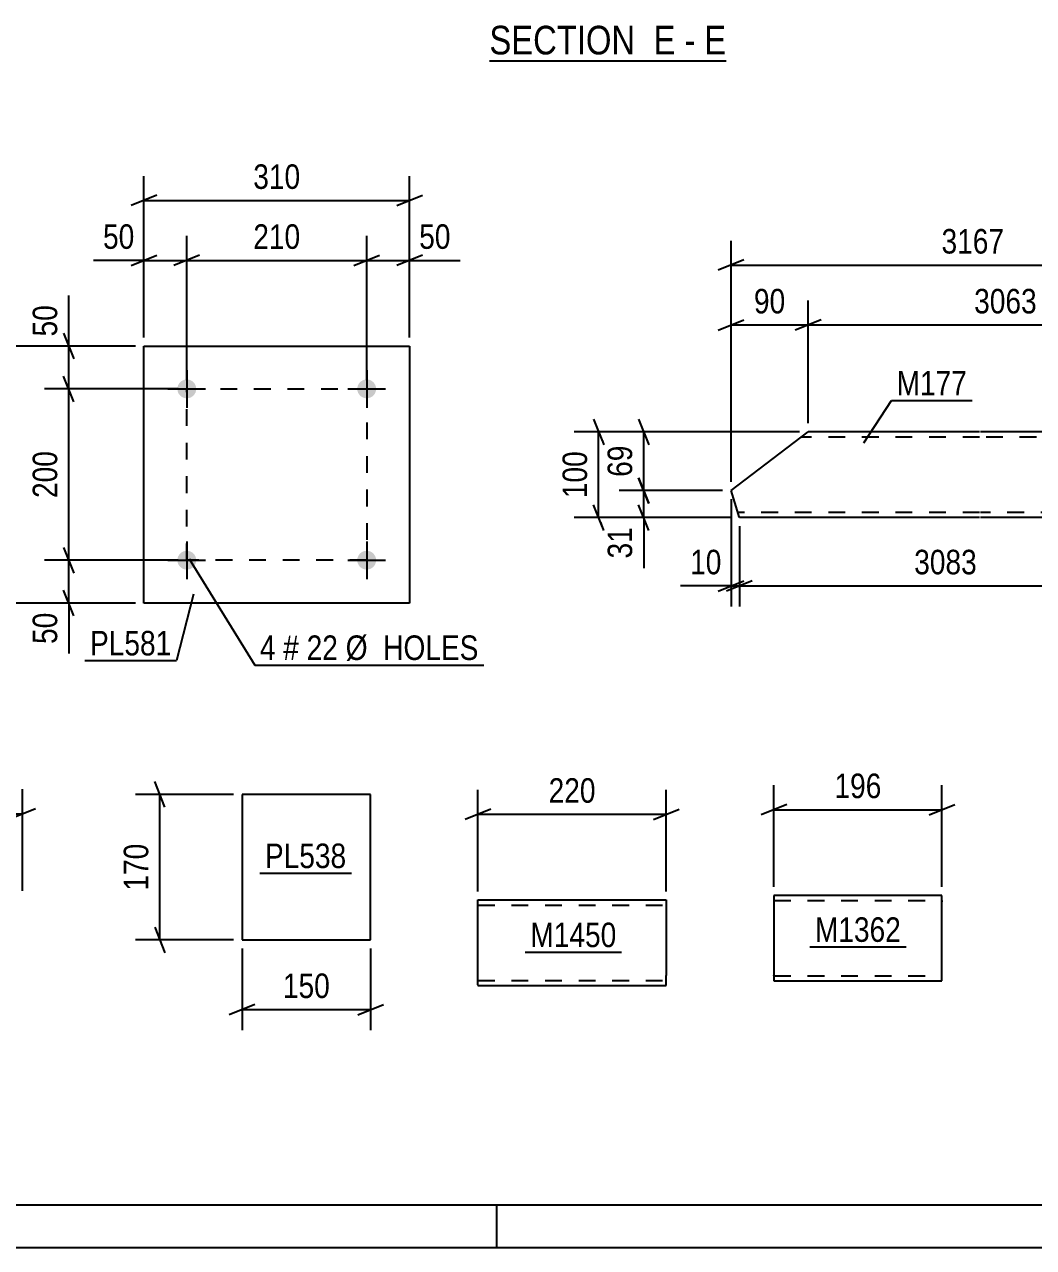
# Model space of a CAD drawing. Header units: millimetres. Extents: x 0 to 841, y 0 to 594.
# Drawn here: x 155.8 to 273.6, y 0 to 142.8 of the extents above; entities that cross this region are included whole.
import ezdxf

# ---------------------------------------------------------------- set-up
doc = ezdxf.new("R2010")
doc.units = ezdxf.units.MM
doc.linetypes.add('DXK_LINE_DOT2', pattern=[3.9198, 1.9599, -1.9599])
doc.styles.add('Arial Narrow', font='ARIALN.TTF', dxfattribs={"height": 0.2})

# ---------------------------------------------------------------- blocks, each defined once
blk = doc.blocks.new('Unknown-318885195-1133')
at = {"color": 5, "linetype": 'Continuous'}
for p, q in [((5, 5), (836, 5)), ((211, 0), (211, 5)), ((0, 0), (841, 0))]:
    blk.add_line(p, q, dxfattribs=at)
blk = doc.blocks.new('Unknown-318885195-15 - 6361')
at = {"color": 6, "linetype": 'Continuous'}
blk.add_line((210.12, 138.55), (237.77, 138.55), dxfattribs=at)
at = {"color": 0, "linetype": 'Continuous'}
for points in [[(228.23, 139.3), (228.23, 142.8), (210.12, 142.8), (210.12, 139.3)], [(231.83, 139.3), (231.83, 142.8), (229.28, 142.8), (229.28, 139.3)], [(234.16, 139.3), (234.16, 142.8), (232.88, 142.8), (232.88, 139.3)], [(237.77, 139.3), (237.77, 142.8), (235.21, 142.8), (235.21, 139.3)]]:
    blk.add_wipeout(points, dxfattribs=at)
at = {"color": 7, "linetype": 'Continuous', "style": 'Arial Narrow'}
for s, p in [('SECTION ', (210.12, 139.3)), ('E', (229.28, 139.3)), ('E', (235.21, 139.3)), ('-', (232.88, 139.3))]:
    blk.add_text(s, height=3.34, dxfattribs=at).set_placement(p)
blk = doc.blocks.new('Part-318885195-1727 - 1713')
at = {"color": 2, "linetype": 'Continuous'}
for p, q in [((196.25, 52.91), (181.25, 52.91)), ((181.25, 52.91), (181.25, 35.91)), ((196.25, 35.91), (196.25, 52.91)), ((181.25, 35.91), (196.25, 35.91))]:
    blk.add_line(p, q, dxfattribs=at)
blk = doc.blocks.new('Part-318885195-3954 - 3948')
at = {"color": 2, "linetype": 'Continuous'}
for p, q in [((238.33, 88.38), (247.33, 95.23)), ((267.33, 95.23), (247.33, 95.23)), ((293.4, 95.23), (267.43, 95.23)), ((293.4, 95.23), (294.77, 90.83)), ((294.77, 90.83), (287.43, 85.23)), ((239.2, 85.58), (238.33, 88.38)), ((239.28, 85.32), (239.2, 85.58)), ((239.31, 85.23), (239.28, 85.32)), ((267.33, 85.23), (239.31, 85.23)), ((287.43, 85.23), (267.43, 85.23))]:
    blk.add_line(p, q, dxfattribs=at)
at = {"color": 7, "linetype": 'DXK_LINE_DOT2'}
for p, q in [((267.33, 94.63), (246.54, 94.63)), ((293.58, 94.63), (267.43, 94.63)), ((239.11, 85.88), (239.08, 85.97)), ((267.33, 85.83), (239.13, 85.83)), ((288.21, 85.83), (267.43, 85.83))]:
    blk.add_line(p, q, dxfattribs=at)
blk = doc.blocks.new('Part-318885195-4249 - 4245')
at = {"color": 2, "linetype": 'Continuous'}
for p, q in [((243.34, 41.12), (243.34, 31.22)), ((262.94, 41.12), (243.34, 41.12)), ((262.94, 32.32), (262.94, 41.12)), ((262.94, 31.12), (262.94, 32.32)), ((243.34, 31.22), (243.34, 31.12)), ((243.34, 31.12), (262.94, 31.12))]:
    blk.add_line(p, q, dxfattribs=at)
at = {"color": 7, "linetype": 'DXK_LINE_DOT2'}
for p, q in [((243.34, 40.52), (262.94, 40.52)), ((262.94, 40.48), (262.94, 40.52)), ((262.94, 40.52), (262.94, 40.48)), ((262.94, 40.38), (262.94, 40.48)), ((262.94, 40.48), (262.94, 40.38)), ((243.34, 31.72), (243.34, 31.77)), ((243.34, 31.72), (262.94, 31.72)), ((262.94, 31.77), (262.94, 32.1)), ((262.94, 31.72), (262.94, 31.77))]:
    blk.add_line(p, q, dxfattribs=at)
blk = doc.blocks.new('Bolt-318885195-4299 - 4265')
at = {"linetype": 'Continuous'}
for points in [[(175.89, 100.25, -1), (173.69, 100.25, -1)], [(196.89, 100.25, -1), (194.69, 100.25, -1)]]:
    blk.add_hatch(color=1, dxfattribs=at).paths.add_polyline_path(points)
at = {"color": 1, "linetype": 'Continuous'}
for p, q in [((174.79, 102.45), (174.79, 98.05)), ((195.79, 102.45), (195.79, 98.05)), ((172.59, 100.25), (176.99, 100.25)), ((193.59, 100.25), (197.99, 100.25))]:
    blk.add_line(p, q, dxfattribs=at)
blk = doc.blocks.new('Bolt-318885195-4304 - 4265')
at = {"linetype": 'Continuous'}
for points in [[(175.89, 80.25, -1), (173.69, 80.25, -1)], [(196.89, 80.25, -1), (194.69, 80.25, -1)]]:
    blk.add_hatch(color=1, dxfattribs=at).paths.add_polyline_path(points)
at = {"color": 1, "linetype": 'Continuous'}
for p, q in [((174.79, 82.45), (174.79, 78.05)), ((195.79, 82.45), (195.79, 78.05)), ((172.59, 80.25), (176.99, 80.25)), ((193.59, 80.25), (197.99, 80.25))]:
    blk.add_line(p, q, dxfattribs=at)
blk = doc.blocks.new('Part-318885195-4309 - 4265')
at = {"color": 2, "linetype": 'Continuous'}
for p, q in [((169.79, 75.25), (169.79, 105.25)), ((169.79, 105.25), (200.79, 105.25)), ((200.79, 105.25), (200.79, 75.25)), ((200.79, 75.25), (169.79, 75.25))]:
    blk.add_line(p, q, dxfattribs=at)
blk = doc.blocks.new('Part-318885195-4479 - 4475')
at = {"color": 2, "linetype": 'Continuous'}
for p, q in [((208.78, 40.58), (230.77, 40.58)), ((208.78, 30.67), (208.78, 40.58)), ((230.77, 40.58), (230.77, 31.78)), ((230.77, 30.58), (230.77, 31.78)), ((208.78, 30.67), (208.78, 30.58)), ((208.78, 30.58), (230.77, 30.58))]:
    blk.add_line(p, q, dxfattribs=at)
at = {"color": 7, "linetype": 'DXK_LINE_DOT2'}
for p, q in [((208.78, 39.98), (230.77, 39.98)), ((230.77, 31.22), (230.77, 31.55)), ((208.78, 31.18), (208.78, 31.22)), ((208.78, 31.18), (230.77, 31.18)), ((230.77, 31.18), (230.77, 31.22))]:
    blk.add_line(p, q, dxfattribs=at)
blk = doc.blocks.new('Rectangle-318885195-4418 - 4265')
at = {"color": 1, "linetype": 'DXK_LINE_DOT2'}
blk.add_lwpolyline([(174.79, 100.25), (195.79, 100.25), (195.79, 80.25), (174.79, 80.25), (174.79, 100.25)], close=True, dxfattribs=at)
blk = doc.blocks.new('StraightDimension-318885195-1729 - 1713')
at = {"color": 7, "linetype": 'Continuous'}
for p, q in [((181.25, 34.91), (181.25, 25.38)), ((196.25, 34.91), (196.25, 25.38)), ((182.75, 28.38), (179.75, 27.18)), ((181.25, 27.78), (196.25, 27.78)), ((194.75, 27.18), (197.75, 28.38))]:
    blk.add_line(p, q, dxfattribs=at)
at = {"color": 0}
blk.add_wipeout([(192.09, 28.53), (192.09, 32.73), (185.41, 32.73), (185.41, 28.53)], dxfattribs=at)
at = {"color": 3, "style": 'Arial Narrow'}
blk.add_text('150', height=2.863, dxfattribs=at).set_placement((186.01, 29.13))
blk = doc.blocks.new('StraightDimension-318885195-1740 - 1713')
at = {"color": 7, "linetype": 'Continuous'}
for p, q in [((172.24, 51.41), (171.04, 54.41)), ((180.25, 52.91), (168.79, 52.91)), ((171.64, 35.91), (171.64, 52.91)), ((171.04, 37.41), (172.24, 34.41)), ((180.25, 35.91), (168.79, 35.91))]:
    blk.add_line(p, q, dxfattribs=at)
at = {"color": 0}
blk.add_wipeout([(170.89, 47.75), (166.69, 47.75), (166.69, 41.07), (170.89, 41.07)], dxfattribs=at)
at = {"color": 3, "style": 'Arial Narrow'}
blk.add_text('170', height=2.863, rotation=90.0002, dxfattribs=at).set_placement((170.29, 41.67))
blk = doc.blocks.new('StraightDimension-318885195-1698 - 1670')
at = {"color": 7, "linetype": 'Continuous'}
for p, q in [((134.71, 41.65), (134.71, 53.5)), ((155.61, 41.65), (155.61, 53.5)), ((136.21, 51.25), (133.21, 50.05)), ((134.71, 50.65), (155.61, 50.65)), ((154.11, 50.05), (157.11, 51.25))]:
    blk.add_line(p, q, dxfattribs=at)
at = {"color": 0}
blk.add_wipeout([(148.5, 51.4), (148.5, 55.6), (141.82, 55.6), (141.82, 51.4)], dxfattribs=at)
at = {"color": 3, "style": 'Arial Narrow'}
blk.add_text('209', height=2.863, dxfattribs=at).set_placement((142.42, 52))
blk = doc.blocks.new('StraightDimension-318885195-3957 - 3948')
at = {"color": 7, "linetype": 'Continuous'}
for p, q in [((238.33, 89.38), (238.33, 117.55)), ((294.77, 91.83), (294.77, 117.55)), ((239.83, 115.3), (236.83, 114.1)), ((238.33, 114.7), (294.77, 114.7)), ((293.27, 114.1), (296.27, 115.3))]:
    blk.add_line(p, q, dxfattribs=at)
at = {"color": 0}
blk.add_wipeout([(270.81, 115.45), (270.81, 119.65), (262.3, 119.65), (262.3, 115.45)], dxfattribs=at)
at = {"color": 3, "style": 'Arial Narrow'}
blk.add_text('3167', height=2.863, dxfattribs=at).set_placement((262.9, 116.05))
blk = doc.blocks.new('StraightDimension-318885195-4077 - 3948')
at = {"color": 7, "linetype": 'Continuous'}
for p, q in [((239.31, 84.23), (239.31, 74.85)), ((287.43, 84.23), (287.43, 74.85)), ((240.81, 77.85), (237.81, 76.65)), ((239.31, 77.25), (287.43, 77.25)), ((285.93, 76.65), (288.93, 77.85))]:
    blk.add_line(p, q, dxfattribs=at)
at = {"color": 0}
blk.add_wipeout([(267.63, 78), (267.63, 82.2), (259.11, 82.2), (259.11, 78)], dxfattribs=at)
at = {"color": 3, "style": 'Arial Narrow'}
blk.add_text('3083', height=2.863, dxfattribs=at).set_placement((259.71, 78.6))
blk = doc.blocks.new('StraightDimension-318885195-3986 - 3948')
at = {"color": 7, "linetype": 'Continuous'}
for p, q in [((247.33, 96.23), (247.33, 110.56)), ((293.4, 96.23), (293.4, 110.56)), ((248.83, 108.31), (245.83, 107.11)), ((247.33, 107.71), (293.4, 107.71)), ((291.9, 107.11), (294.9, 108.31))]:
    blk.add_line(p, q, dxfattribs=at)
at = {"color": 0}
blk.add_wipeout([(274.62, 108.46), (274.62, 112.66), (266.11, 112.66), (266.11, 108.46)], dxfattribs=at)
at = {"color": 3, "style": 'Arial Narrow'}
blk.add_text('3063', height=2.863, dxfattribs=at).set_placement((266.71, 109.06))
blk = doc.blocks.new('StraightDimension-318885195-3968 - 3948')
at = {"color": 7, "linetype": 'Continuous'}
for p, q in [((238.33, 89.38), (238.33, 110.56)), ((247.33, 96.23), (247.33, 110.56)), ((236.83, 107.11), (239.83, 108.31)), ((238.33, 107.71), (247.33, 107.71)), ((248.83, 108.31), (245.83, 107.11))]:
    blk.add_line(p, q, dxfattribs=at)
at = {"color": 0}
blk.add_wipeout([(245.26, 108.46), (245.26, 112.66), (240.4, 112.66), (240.4, 108.46)], dxfattribs=at)
at = {"color": 3, "style": 'Arial Narrow'}
blk.add_text('90', height=2.863, dxfattribs=at).set_placement((241, 109.06))
blk = doc.blocks.new('StraightDimension-318885195-4052 - 3948')
at = {"color": 7, "linetype": 'Continuous'}
for p, q in [((227.53, 89.88), (228.73, 86.88)), ((237.33, 88.38), (225.28, 88.38)), ((228.13, 85.23), (228.13, 88.38)), ((228.73, 83.73), (227.53, 86.73)), ((238.31, 85.23), (225.28, 85.23)), ((228.13, 85.23), (228.13, 79.33)), ((228.13, 85.23), (228.13, 79.33))]:
    blk.add_line(p, q, dxfattribs=at)
at = {"color": 0}
blk.add_wipeout([(227.38, 84.71), (223.18, 84.71), (223.18, 79.85), (227.38, 79.85)], dxfattribs=at)
at = {"color": 3, "style": 'Arial Narrow'}
blk.add_text('31', height=2.863, rotation=90.0002, dxfattribs=at).set_placement((226.78, 80.45))
blk = doc.blocks.new('StraightDimension-318885195-4028 - 3948')
at = {"color": 7, "linetype": 'Continuous'}
for p, q in [((227.53, 96.73), (228.73, 93.73)), ((246.33, 95.23), (225.28, 95.23)), ((228.13, 88.38), (228.13, 95.23)), ((228.73, 86.88), (227.53, 89.88)), ((237.33, 88.38), (225.28, 88.38))]:
    blk.add_line(p, q, dxfattribs=at)
at = {"color": 0}
blk.add_wipeout([(227.38, 94.23), (223.18, 94.23), (223.18, 89.38), (227.38, 89.38)], dxfattribs=at)
at = {"color": 3, "style": 'Arial Narrow'}
blk.add_text('69', height=2.863, rotation=90.0002, dxfattribs=at).set_placement((226.78, 89.98))
blk = doc.blocks.new('StraightDimension-318885195-4118 - 3948')
at = {"color": 7, "linetype": 'Continuous'}
for p, q in [((238.33, 87.38), (238.33, 74.85)), ((239.31, 84.23), (239.31, 74.85)), ((238.33, 77.25), (232.43, 77.25)), ((238.33, 77.25), (232.43, 77.25)), ((236.83, 76.65), (239.83, 77.85)), ((240.81, 77.85), (237.81, 76.65)), ((238.33, 77.25), (239.31, 77.25))]:
    blk.add_line(p, q, dxfattribs=at)
at = {"color": 0}
blk.add_wipeout([(237.81, 78), (237.81, 82.2), (232.95, 82.2), (232.95, 78)], dxfattribs=at)
at = {"color": 3, "style": 'Arial Narrow'}
blk.add_text('10', height=2.863, dxfattribs=at).set_placement((233.55, 78.6))
blk = doc.blocks.new('StraightDimension-318885195-4185 - 3948')
at = {"color": 7, "linetype": 'Continuous'}
for p, q in [((222.27, 96.73), (223.47, 93.73)), ((246.33, 95.23), (220.02, 95.23)), ((222.87, 85.23), (222.87, 95.23)), ((223.47, 83.73), (222.27, 86.73)), ((238.31, 85.23), (220.02, 85.23))]:
    blk.add_line(p, q, dxfattribs=at)
at = {"color": 0}
blk.add_wipeout([(222.12, 93.57), (217.92, 93.57), (217.92, 86.89), (222.12, 86.89)], dxfattribs=at)
at = {"color": 3, "style": 'Arial Narrow'}
blk.add_text('100', height=2.863, rotation=90.0002, dxfattribs=at).set_placement((221.52, 87.49))
blk = doc.blocks.new('StraightDimension-318885195-4251 - 4245')
at = {"color": 7, "linetype": 'Continuous'}
for p, q in [((243.34, 42.12), (243.34, 53.97)), ((262.94, 42.12), (262.94, 53.97)), ((244.84, 51.72), (241.84, 50.52)), ((261.44, 50.52), (264.44, 51.72)), ((243.34, 51.12), (262.94, 51.12))]:
    blk.add_line(p, q, dxfattribs=at)
at = {"color": 0}
blk.add_wipeout([(256.48, 51.87), (256.48, 56.07), (249.8, 56.07), (249.8, 51.87)], dxfattribs=at)
at = {"color": 3, "style": 'Arial Narrow'}
blk.add_text('196', height=2.863, dxfattribs=at).set_placement((250.4, 52.47))
blk = doc.blocks.new('StraightDimension-318885195-4397 - 4265')
at = {"color": 7, "linetype": 'Continuous'}
for p, q in [((169.79, 106.25), (169.79, 125.1)), ((200.79, 106.25), (200.79, 125.1)), ((171.29, 122.85), (168.29, 121.65)), ((199.29, 121.65), (202.29, 122.85)), ((169.79, 122.25), (200.79, 122.25))]:
    blk.add_line(p, q, dxfattribs=at)
at = {"color": 0}
blk.add_wipeout([(188.63, 123), (188.63, 127.2), (181.95, 127.2), (181.95, 123)], dxfattribs=at)
at = {"color": 3, "style": 'Arial Narrow'}
blk.add_text('310', height=2.863, dxfattribs=at).set_placement((182.55, 123.6))
blk = doc.blocks.new('StraightDimension-318885195-4383 - 4265')
at = {"color": 7, "linetype": 'Continuous'}
for p, q in [((160.41, 81.75), (161.61, 78.75)), ((173.79, 80.25), (158.16, 80.25)), ((161.01, 75.25), (161.01, 80.25)), ((161.61, 73.75), (160.41, 76.75)), ((168.79, 75.25), (158.16, 75.25)), ((161.01, 75.25), (161.01, 69.34)), ((161.01, 75.25), (161.01, 69.34))]:
    blk.add_line(p, q, dxfattribs=at)
at = {"color": 0}
blk.add_wipeout([(160.26, 74.72), (156.06, 74.72), (156.06, 69.87), (160.26, 69.87)], dxfattribs=at)
at = {"color": 3, "style": 'Arial Narrow'}
blk.add_text('50', height=2.863, rotation=90.0002, dxfattribs=at).set_placement((159.66, 70.47))
blk = doc.blocks.new('StraightDimension-318885195-4354 - 4265')
at = {"color": 7, "linetype": 'Continuous'}
for p, q in [((161.01, 105.25), (161.01, 111.16)), ((161.01, 105.25), (161.01, 111.16)), ((160.41, 106.75), (161.61, 103.75)), ((168.79, 105.25), (158.16, 105.25)), ((161.01, 100.25), (161.01, 105.25)), ((161.61, 98.75), (160.41, 101.75)), ((173.79, 100.25), (158.16, 100.25))]:
    blk.add_line(p, q, dxfattribs=at)
at = {"color": 0}
blk.add_wipeout([(160.26, 110.63), (156.06, 110.63), (156.06, 105.77), (160.26, 105.77)], dxfattribs=at)
at = {"color": 3, "style": 'Arial Narrow'}
blk.add_text('50', height=2.863, rotation=90.0002, dxfattribs=at).set_placement((159.66, 106.37))
blk = doc.blocks.new('StraightDimension-318885195-4311 - 4265')
at = {"color": 7, "linetype": 'Continuous'}
for p, q in [((195.79, 101.25), (195.79, 118.1)), ((200.79, 106.25), (200.79, 118.1)), ((194.29, 114.65), (197.29, 115.85)), ((202.29, 115.85), (199.29, 114.65)), ((195.79, 115.25), (200.79, 115.25)), ((200.79, 115.25), (206.7, 115.25)), ((200.79, 115.25), (206.7, 115.25))]:
    blk.add_line(p, q, dxfattribs=at)
at = {"color": 0}
blk.add_wipeout([(206.17, 116), (206.17, 120.2), (201.32, 120.2), (201.32, 116)], dxfattribs=at)
at = {"color": 3, "style": 'Arial Narrow'}
blk.add_text('50', height=2.863, dxfattribs=at).set_placement((201.92, 116.6))
blk = doc.blocks.new('StraightDimension-318885195-4324 - 4265')
at = {"color": 7, "linetype": 'Continuous'}
for p, q in [((174.79, 101.25), (174.79, 118.1)), ((195.79, 101.25), (195.79, 118.1)), ((176.29, 115.85), (173.29, 114.65)), ((194.29, 114.65), (197.29, 115.85)), ((174.79, 115.25), (195.79, 115.25))]:
    blk.add_line(p, q, dxfattribs=at)
at = {"color": 0}
blk.add_wipeout([(188.63, 116), (188.63, 120.2), (181.95, 120.2), (181.95, 116)], dxfattribs=at)
at = {"color": 3, "style": 'Arial Narrow'}
blk.add_text('210', height=2.863, dxfattribs=at).set_placement((182.55, 116.6))
blk = doc.blocks.new('StraightDimension-318885195-4340 - 4265')
at = {"color": 7, "linetype": 'Continuous'}
for p, q in [((169.79, 106.25), (169.79, 118.1)), ((174.79, 101.25), (174.79, 118.1)), ((168.29, 114.65), (171.29, 115.85)), ((176.29, 115.85), (173.29, 114.65)), ((169.79, 115.25), (163.89, 115.25)), ((169.79, 115.25), (163.89, 115.25)), ((169.79, 115.25), (174.79, 115.25))]:
    blk.add_line(p, q, dxfattribs=at)
at = {"color": 0}
blk.add_wipeout([(169.27, 116), (169.27, 120.2), (164.41, 120.2), (164.41, 116)], dxfattribs=at)
at = {"color": 3, "style": 'Arial Narrow'}
blk.add_text('50', height=2.863, dxfattribs=at).set_placement((165.01, 116.6))
blk = doc.blocks.new('StraightDimension-318885195-4367 - 4265')
at = {"color": 7, "linetype": 'Continuous'}
for p, q in [((161.61, 98.75), (160.41, 101.75)), ((173.79, 100.25), (158.16, 100.25)), ((161.01, 80.25), (161.01, 100.25)), ((160.41, 81.75), (161.61, 78.75)), ((173.79, 80.25), (158.16, 80.25))]:
    blk.add_line(p, q, dxfattribs=at)
at = {"color": 0}
blk.add_wipeout([(160.26, 93.59), (156.06, 93.59), (156.06, 86.91), (160.26, 86.91)], dxfattribs=at)
at = {"color": 3, "style": 'Arial Narrow'}
blk.add_text('200', height=2.863, rotation=90.0002, dxfattribs=at).set_placement((159.66, 87.51))
blk = doc.blocks.new('StraightDimension-318885195-4408 - 4265')
at = {"color": 7, "linetype": 'Continuous'}
for p, q in [((152.1, 103.75), (150.9, 106.75)), ((168.79, 105.25), (148.65, 105.25)), ((151.5, 75.25), (151.5, 105.25)), ((150.9, 76.75), (152.1, 73.75)), ((168.79, 75.25), (148.65, 75.25))]:
    blk.add_line(p, q, dxfattribs=at)
at = {"color": 0}
blk.add_wipeout([(150.75, 93.59), (146.55, 93.59), (146.55, 86.91), (150.75, 86.91)], dxfattribs=at)
at = {"color": 3, "style": 'Arial Narrow'}
blk.add_text('300', height=2.863, rotation=90.0002, dxfattribs=at).set_placement((150.15, 87.51))
blk = doc.blocks.new('StraightDimension-318885195-4481 - 4475')
at = {"color": 7, "linetype": 'Continuous'}
for p, q in [((208.78, 41.58), (208.78, 53.43)), ((230.77, 41.58), (230.77, 53.43)), ((210.28, 51.18), (207.28, 49.98)), ((208.78, 50.58), (230.77, 50.58)), ((229.27, 49.98), (232.27, 51.18))]:
    blk.add_line(p, q, dxfattribs=at)
at = {"color": 0}
blk.add_wipeout([(223.12, 51.33), (223.12, 55.53), (216.43, 55.53), (216.43, 51.33)], dxfattribs=at)
at = {"color": 3, "style": 'Arial Narrow'}
blk.add_text('220', height=2.863, dxfattribs=at).set_placement((217.03, 51.93))
blk = doc.blocks.new('Mark-318885195-1725 - 1713')
at = {"color": 0}
blk.add_wipeout([(193.41, 44.3), (193.41, 47.3), (183.91, 47.3), (183.91, 44.3)], dxfattribs=at)
blk.add_wipeout([(193.41, 44.3), (193.41, 47.3), (183.91, 47.3), (183.91, 44.3)], dxfattribs=at)
at = {"color": 30, "linetype": 'Continuous'}
blk.add_line((183.31, 43.7), (194.01, 43.7), dxfattribs=at)
at = {"color": 3, "style": 'Arial Narrow'}
blk.add_text('PL538', height=2.863, dxfattribs=at).set_placement((183.91, 44.3))
blk = doc.blocks.new('Mark-318885195-3950 - 3948')
at = {"color": 0}
blk.add_wipeout([(265.87, 99.48), (265.87, 102.48), (257.65, 102.48), (257.65, 99.48)], dxfattribs=at)
blk.add_wipeout([(265.87, 99.48), (265.87, 102.48), (257.65, 102.48), (257.65, 99.48)], dxfattribs=at)
at = {"color": 30, "linetype": 'Continuous'}
for p, q in [((253.82, 93.96), (257.05, 98.88)), ((257.05, 98.88), (266.47, 98.88))]:
    blk.add_line(p, q, dxfattribs=at)
at = {"color": 3, "style": 'Arial Narrow'}
blk.add_text('M177', height=2.863, dxfattribs=at).set_placement((257.65, 99.48))
blk = doc.blocks.new('Mark-318885195-4247 - 4245')
at = {"color": 0}
blk.add_wipeout([(258.17, 35.69), (258.17, 38.69), (248.12, 38.69), (248.12, 35.69)], dxfattribs=at)
blk.add_wipeout([(258.17, 35.69), (258.17, 38.69), (248.12, 38.69), (248.12, 35.69)], dxfattribs=at)
at = {"color": 30, "linetype": 'Continuous'}
blk.add_line((247.52, 35.09), (258.77, 35.09), dxfattribs=at)
at = {"color": 3, "style": 'Arial Narrow'}
blk.add_text('M1362', height=2.863, dxfattribs=at).set_placement((248.12, 35.69))
blk = doc.blocks.new('Mark-318885195-4305 - 4265')
at = {"color": 0}
blk.add_wipeout([(173, 69.13), (173, 72.13), (163.49, 72.13), (163.49, 69.13)], dxfattribs=at)
blk.add_wipeout([(173, 69.13), (173, 72.13), (163.49, 72.13), (163.49, 69.13)], dxfattribs=at)
at = {"color": 30, "linetype": 'Continuous'}
for p in [(175.57, 76.28), (162.89, 68.53)]:
    blk.add_line(p, (173.6, 68.53), dxfattribs=at)
at = {"color": 3, "style": 'Arial Narrow'}
blk.add_text('PL581', height=2.863, dxfattribs=at).set_placement((163.49, 69.13))
blk = doc.blocks.new('MarkSet-318885195-4465 - 4265')
at = {"color": 0}
for points in [[(185.15, 68.6), (185.15, 71.6), (183.32, 71.6), (183.32, 68.6)], [(187.88, 68.6), (187.88, 71.6), (186.05, 71.6), (186.05, 68.6)], [(192.44, 68.6), (192.44, 71.6), (188.78, 71.6), (188.78, 68.6)], [(208.86, 68.6), (208.86, 71.6), (193.34, 71.6), (193.34, 68.6)]]:
    blk.add_wipeout(points, dxfattribs=at)
for points in [[(185.15, 68.6), (185.15, 71.6), (183.32, 71.6), (183.32, 68.6)], [(187.88, 68.6), (187.88, 71.6), (186.05, 71.6), (186.05, 68.6)], [(192.44, 68.6), (192.44, 71.6), (188.78, 71.6), (188.78, 68.6)], [(208.86, 68.6), (208.86, 71.6), (193.34, 71.6), (193.34, 68.6)]]:
    blk.add_wipeout(points, dxfattribs=at)
at = {"color": 7, "linetype": 'Continuous'}
for p, q in [((175.07, 80.39), (182.72, 68)), ((182.72, 68), (209.46, 68))]:
    blk.add_line(p, q, dxfattribs=at)
at = {"color": 3, "style": 'Arial Narrow'}
for s, height, p in [('4', 2.86, (183.32, 68.6)), ('#', 2.86, (186.05, 68.6)), ('22', 2.863, (188.78, 68.6)), ('Ø  HOLES', 2.863, (193.34, 68.6))]:
    blk.add_text(s, height=height, dxfattribs=at).set_placement(p)
blk = doc.blocks.new('Mark-318885195-4477 - 4475')
at = {"color": 0}
blk.add_wipeout([(224.95, 35.07), (224.95, 38.07), (214.9, 38.07), (214.9, 35.07)], dxfattribs=at)
blk.add_wipeout([(224.95, 35.07), (224.95, 38.07), (214.9, 38.07), (214.9, 35.07)], dxfattribs=at)
at = {"color": 30, "linetype": 'Continuous'}
blk.add_line((214.3, 34.47), (225.55, 34.47), dxfattribs=at)
at = {"color": 3, "style": 'Arial Narrow'}
blk.add_text('M1450', height=2.863, dxfattribs=at).set_placement((214.9, 35.07))

msp = doc.modelspace()

# ---------------------------------------------------------------- block references
for name in ['Unknown-318885195-1133', 'Part-318885195-4309 - 4265', 'Bolt-318885195-4299 - 4265', 'Rectangle-318885195-4418 - 4265', 'Part-318885195-3954 - 3948', 'Bolt-318885195-4304 - 4265', 'Part-318885195-1727 - 1713', 'Part-318885195-4479 - 4475', 'Part-318885195-4249 - 4245']:
    msp.add_blockref(name, (0, 0))

# ---------------------------------------------------------------- next in the draw order: block references
for name in ['Unknown-318885195-15 - 6361', 'StraightDimension-318885195-4397 - 4265', 'StraightDimension-318885195-3957 - 3948', 'StraightDimension-318885195-4077 - 3948', 'StraightDimension-318885195-4383 - 4265', 'StraightDimension-318885195-4251 - 4245', 'StraightDimension-318885195-1698 - 1670', 'StraightDimension-318885195-4481 - 4475', 'Mark-318885195-1725 - 1713', 'Mark-318885195-4247 - 4245', 'Mark-318885195-4477 - 4475', 'StraightDimension-318885195-1729 - 1713']:
    msp.add_blockref(name, (0, 0))

# ---------------------------------------------------------------- next in the draw order: block references
for name in ['StraightDimension-318885195-4311 - 4265', 'StraightDimension-318885195-3986 - 3948', 'StraightDimension-318885195-4354 - 4265', 'StraightDimension-318885195-1740 - 1713']:
    msp.add_blockref(name, (0, 0))

# ---------------------------------------------------------------- next in the draw order: block references
for name in ['StraightDimension-318885195-4324 - 4265', 'StraightDimension-318885195-3968 - 3948', 'Mark-318885195-3950 - 3948']:
    msp.add_blockref(name, (0, 0))

# ---------------------------------------------------------------- next in the draw order: block references
for name in ['StraightDimension-318885195-4340 - 4265', 'StraightDimension-318885195-4052 - 3948']:
    msp.add_blockref(name, (0, 0))

# ---------------------------------------------------------------- next in the draw order: block references
for name in ['StraightDimension-318885195-4367 - 4265', 'StraightDimension-318885195-4028 - 3948']:
    msp.add_blockref(name, (0, 0))

# ---------------------------------------------------------------- next in the draw order: block references
for name in ['StraightDimension-318885195-4408 - 4265', 'StraightDimension-318885195-4118 - 3948']:
    msp.add_blockref(name, (0, 0))

# ---------------------------------------------------------------- next in the draw order: block references
for name in ['StraightDimension-318885195-4185 - 3948', 'Mark-318885195-4305 - 4265']:
    msp.add_blockref(name, (0, 0))

# ---------------------------------------------------------------- next in the draw order: block references
msp.add_blockref('MarkSet-318885195-4465 - 4265', (0, 0))

doc.saveas('drawing.dxf')
